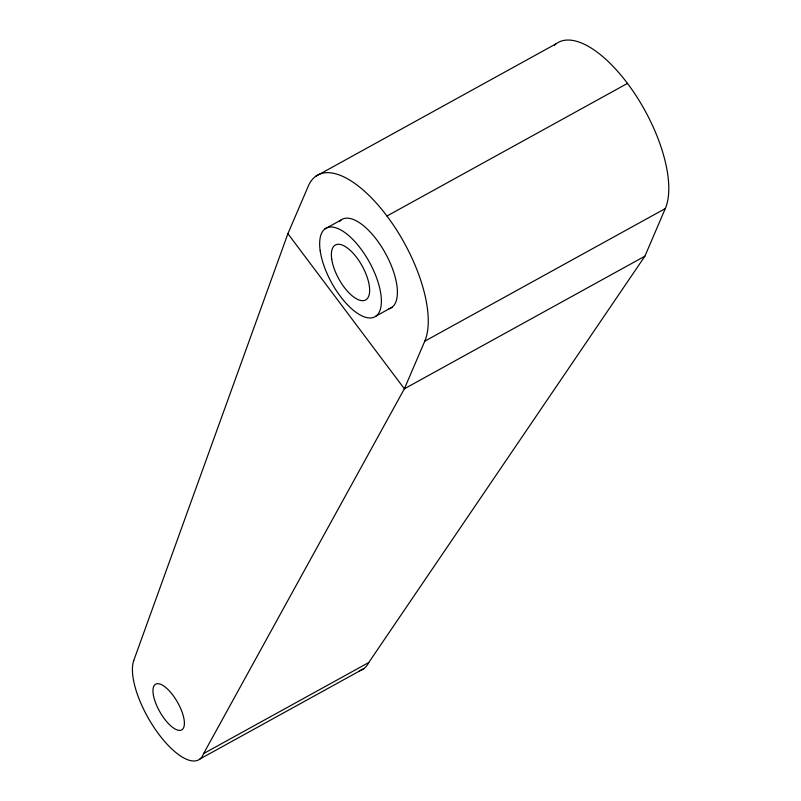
<?xml version="1.0" encoding="UTF-8"?>
<svg xmlns="http://www.w3.org/2000/svg" width="801" height="801" viewBox="0 0 801 801"><rect width="100%" height="100%" fill="white"/><g stroke="black" fill="none" stroke-linecap="round" stroke-linejoin="round"><path stroke-width="1.2" d="M133.757 660.495L287.899 233.692L308.315 186.072A101.176 43.044 61.1 0 1 386.953 216.02L627.483 83.404M554.372 45.257A101.176 43.044 61.1 0 1 633.471 91.785A101.176 43.044 61.1 0 1 665.301 208.57L424.77 341.186L404.365 388.795L203.624 753.561A60.746 23.209 60.2 0 1 158.848 734.287A60.746 23.209 60.2 0 1 133.767 660.515M359.319 670.777A60.746 28.415 62.2 0 0 368.78 662.487L644.895 256.19L665.301 208.57M315.574 176.4L556.114 43.785M325.026 228.856L341.056 220.015M375.989 316.085L392.019 307.244M644.895 256.19L404.365 388.795L287.899 233.692M203.624 753.561L368.8 662.507M199.89 759.028L363.814 668.655M386.953 216.02A101.176 43.044 61.1 0 1 424.77 341.186M339.384 221.607A50.583 21.527 61.1 0 1 384.6 251.824A50.583 21.527 61.1 0 1 388.986 308.735M331.704 259.033A31.359 13.347 61.1 0 0 362.973 300.675A31.359 13.347 61.1 0 0 356.835 257.712A31.359 13.347 61.1 0 0 331.704 259.033M320.19 250.793A50.583 21.527 61.1 0 0 370.613 317.957A50.583 21.527 61.1 0 0 360.71 248.66A50.583 21.527 61.1 0 0 320.19 250.793M153.442 695.448A26.323 10.053 60.2 0 0 179.674 730.402A26.323 10.053 60.2 0 0 172.956 695.248A26.323 10.053 60.2 0 0 153.442 695.448"/></g></svg>
